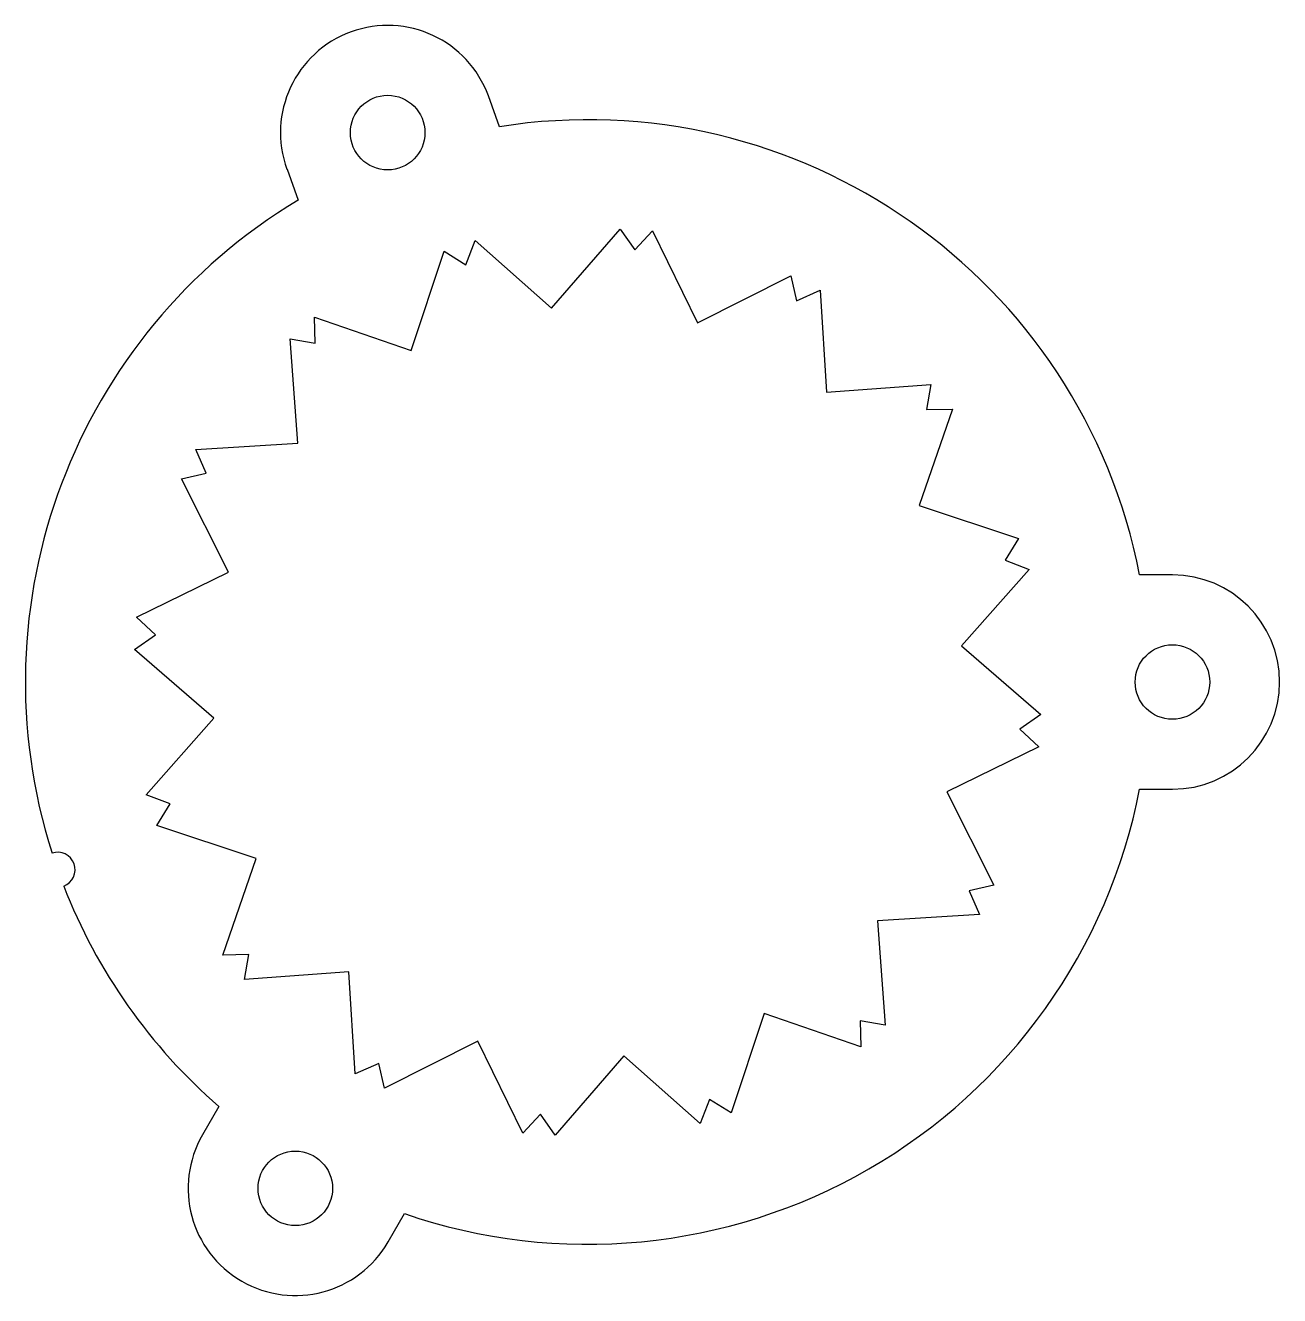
# Model space of a CAD drawing. Header units: millimetres. Extents: x -48 to 59, y -53 to 56.
import ezdxf

# ---------------------------------------------------------------- set-up
doc = ezdxf.new("R2010")
doc.units = ezdxf.units.MM

msp = doc.modelspace()

# ---------------------------------------------------------------- linework, layer by layer
for p, q in [((-7.56, 47.67), (-8.52, 50.32)), ((-25.81, 44.03), (-24.85, 41.38)), ((-3.1, 32.1), (2.78, 38.89)), ((2.78, 38.89), (4.04, 37.11)), ((4.04, 37.11), (5.57, 38.73)), ((5.57, 38.73), (9.42, 30.84)), ((-10.47, 35.83), (-9.67, 37.91)), ((-9.67, 37.91), (-3.1, 32.1)), ((-15.15, 28.47), (-12.31, 36.99)), ((-12.31, 36.99), (-10.47, 35.83)), ((9.42, 30.84), (17.45, 34.87)), ((17.45, 34.87), (17.93, 32.74)), ((17.93, 32.74), (19.97, 33.65)), ((19.97, 33.65), (20.51, 24.89)), ((-23.44, 31.32), (-15.15, 28.47)), ((-23.39, 29.09), (-23.44, 31.32)), ((-25.53, 29.47), (-23.39, 29.09)), ((-24.89, 20.51), (-25.53, 29.47)), ((20.51, 24.89), (29.47, 25.53)), ((29.47, 25.53), (29.09, 23.39)), ((31.32, 23.44), (28.47, 15.15)), ((29.09, 23.39), (31.32, 23.44)), ((-33.65, 19.97), (-24.89, 20.51)), ((-32.74, 17.93), (-33.65, 19.97)), ((-34.87, 17.45), (-32.74, 17.93)), ((-30.84, 9.42), (-34.87, 17.45)), ((28.47, 15.15), (36.99, 12.31)), ((36.99, 12.31), (35.83, 10.47)), ((35.83, 10.47), (37.91, 9.67)), ((-38.73, 5.57), (-30.84, 9.42)), ((37.91, 9.67), (32.1, 3.1)), ((50.2, 9.2), (47.38, 9.2)), ((-37.11, 4.04), (-38.73, 5.57)), ((-38.89, 2.78), (-37.11, 4.04)), ((-32.1, -3.1), (-38.89, 2.78)), ((32.1, 3.1), (38.89, -2.78)), ((-37.91, -9.67), (-32.1, -3.1)), ((38.89, -2.78), (37.11, -4.04)), ((37.11, -4.04), (38.73, -5.57)), ((38.73, -5.57), (30.84, -9.42)), ((-35.83, -10.47), (-37.91, -9.67)), ((30.84, -9.42), (34.87, -17.45)), ((47.38, -9.2), (50.2, -9.2)), ((-36.99, -12.31), (-35.83, -10.47)), ((-28.47, -15.15), (-36.99, -12.31)), ((-31.32, -23.44), (-28.47, -15.15)), ((34.87, -17.45), (32.74, -17.93)), ((32.74, -17.93), (33.65, -19.97)), ((33.65, -19.97), (24.89, -20.51)), ((24.89, -20.51), (25.53, -29.47)), ((-29.09, -23.39), (-31.32, -23.44)), ((-29.47, -25.53), (-29.09, -23.39)), ((-20.51, -24.89), (-29.47, -25.53)), ((-19.97, -33.65), (-20.51, -24.89)), ((15.15, -28.47), (12.31, -36.99)), ((23.44, -31.32), (15.15, -28.47)), ((23.39, -29.09), (23.44, -31.32)), ((25.53, -29.47), (23.39, -29.09)), ((-9.42, -30.84), (-17.45, -34.87)), ((-5.57, -38.73), (-9.42, -30.84)), ((3.1, -32.1), (-2.78, -38.89)), ((9.67, -37.91), (3.1, -32.1)), ((-17.93, -32.74), (-19.97, -33.65)), ((-17.45, -34.87), (-17.93, -32.74)), ((10.47, -35.83), (9.67, -37.91)), ((12.31, -36.99), (10.47, -35.83)), ((-31.66, -36.44), (-33.07, -38.87)), ((-4.04, -37.11), (-5.57, -38.73)), ((-2.78, -38.89), (-4.04, -37.11)), ((-17.13, -48.07), (-15.72, -45.64))]:
    msp.add_line(p, q)
for centre in [(-17.17, 47.17), (50.2, 0), (-25.1, -43.47)]:
    msp.add_circle(centre, 3.2)
for centre, radius, start, end in [((-17.17, 47.17), 9.2, 20, 200), ((0, 0), 48.27, 10.9878, 99.0122), ((0, 0), 48.27, 120.9878, 197.7194), ((50.2, 0), 9.2, -90, 90), ((0, 0), 48.27, 250.9878, 349.0122), ((-45.5, -16.11), 1.5, -69.6097, 108.6097), ((0, 0), 48.27, 201.2806, 229.0122), ((-25.1, -43.47), 9.2, 150, 330)]:
    msp.add_arc(centre, radius, start, end)

doc.saveas('drawing.dxf')
